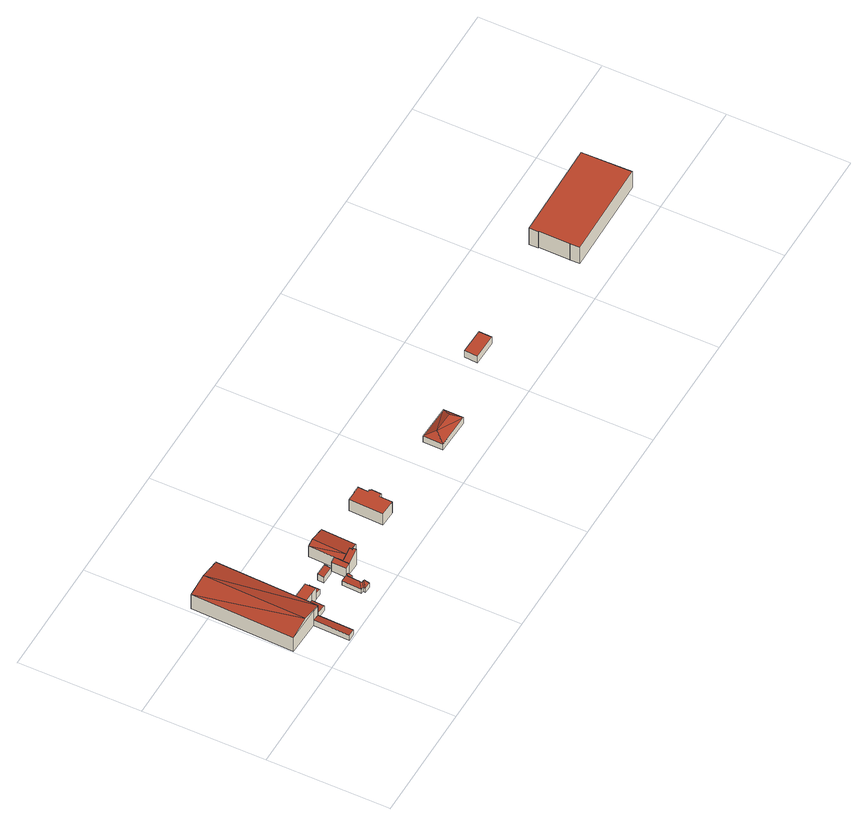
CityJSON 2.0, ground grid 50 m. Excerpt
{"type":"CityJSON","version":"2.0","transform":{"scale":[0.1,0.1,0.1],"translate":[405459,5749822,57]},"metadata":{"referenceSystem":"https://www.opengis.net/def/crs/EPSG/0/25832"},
"CityObjects":{
"building1":{"type":"Building","attributes":{"Gemeindeschluessel":"05515000","Geometrietyp2DReferenz":"3000","function":"31001_2000"},"address":[{"country":"Germany","locality":"Münster","thoroughfareNumber":"14a","thoroughfareName":"Fuggerstraße"}],"children":["building1-1","building1-2"]},
"building1-1":{"type":"BuildingPart","attributes":{"roofType":"3100","measuredHeight":8.87},"parents":["building1"],"geometry":[{"type":"Solid","lod":"2","boundaries":[[[[0,1,2,3]],[[4,5,1,0]],[[6,7,5,4]],[[8,9,7,6]],[[10,11,9,8]],[[12,13,14,11,10]],[[15,16,17,18,19]],[[3,2,16,15]],[[20,3,21]],[[15,21,3]],[[8,6,4,0,20,10]],[[21,22,23,10,20]],[[23,12,10]],[[23,22,19,12]],[[22,21,15,19]],[[20,0,3]],[[1,5,7,9,11,14,17,16,2]],[[13,12,19,18]],[[17,14,13,18]]]],"semantics":{"surfaces":[{"type":"WallSurface"},{"type":"RoofSurface"},{"type":"GroundSurface"},{"type":"ClosureSurface"}],"values":[[0,0,0,0,0,0,0,0,1,1,1,1,0,0,0,0,2,0,3]]}}]},
"building1-2":{"type":"BuildingPart","attributes":{"roofType":"2100","measuredHeight":2.86},"parents":["building1"],"geometry":[{"type":"Solid","lod":"2","boundaries":[[[[24,25,14,13]],[[26,27,25,24]],[[18,17,27,26]],[[24,13,18,26]],[[14,25,27,17]],[[14,17,18,13]]]],"semantics":{"surfaces":[{"type":"WallSurface"},{"type":"RoofSurface"},{"type":"GroundSurface"},{"type":"ClosureSurface"}],"values":[[0,0,0,1,2,3]]}}]},
"building2":{"type":"Building","attributes":{"Gemeindeschluessel":"05515000","Geometrietyp2DReferenz":"3000","function":"31001_2000","roofType":"2100","measuredHeight":3.24},"geometry":[{"type":"Solid","lod":"2","boundaries":[[[[28,29,30,31]],[[32,33,29,28]],[[34,35,33,32]],[[31,30,35,34]],[[32,28,31,34]],[[29,33,35,30]]]],"semantics":{"surfaces":[{"type":"WallSurface"},{"type":"RoofSurface"},{"type":"GroundSurface"}],"values":[[0,0,0,0,1,2]]}}]},
"building3":{"type":"Building","attributes":{"Gemeindeschluessel":"05515000","Geometrietyp2DReferenz":"3000","function":"31001_2000","roofType":"1000","measuredHeight":6.13},"geometry":[{"type":"Solid","lod":"2","boundaries":[[[[36,37,38,39]],[[40,41,37,36]],[[42,43,41,40]],[[44,45,43,42]],[[39,38,45,44]],[[42,40,36,39,44]],[[37,41,43,45,38]]]],"semantics":{"surfaces":[{"type":"WallSurface"},{"type":"RoofSurface"},{"type":"GroundSurface"}],"values":[[0,0,0,0,0,1,2]]}}]},
"building4":{"type":"Building","attributes":{"Gemeindeschluessel":"05515000","Geometrietyp2DReferenz":"3000","function":"31001_2000","roofType":"2100","measuredHeight":3.07},"geometry":[{"type":"Solid","lod":"2","boundaries":[[[[46,47,48,49]],[[50,51,47,46]],[[52,53,51,50]],[[54,55,53,52]],[[49,48,55,54]],[[52,50,46,49,54]],[[47,51,53,55,48]]]],"semantics":{"surfaces":[{"type":"WallSurface"},{"type":"RoofSurface"},{"type":"GroundSurface"}],"values":[[0,0,0,0,0,1,2]]}}]},
"building5":{"type":"Building","attributes":{"Gemeindeschluessel":"05515000","Geometrietyp2DReferenz":"3000","function":"31001_1310","roofType":"5000","measuredHeight":4.47},"geometry":[{"type":"Solid","lod":"2","boundaries":[[[[56,57,58,59]],[[60,61,57,56]],[[62,63,61,60]],[[64,65,63,62]],[[66,67,65,64]],[[68,69,67,66]],[[70,71,69,68]],[[72,73,71,70]],[[74,75,73,72]],[[59,58,75,74]],[[76,77,74,72,78]],[[78,72,70,79]],[[79,70,68,80]],[[68,66,80]],[[78,79,80,66,64,76]],[[81,77,76,64,62,82]],[[82,62,60,83]],[[60,56,83]],[[82,83,56,59,81]],[[81,59,74,77]],[[57,61,63,65,67,69,71,73,75,58]]]],"semantics":{"surfaces":[{"type":"WallSurface"},{"type":"RoofSurface"},{"type":"GroundSurface"}],"values":[[0,0,0,0,0,0,0,0,0,0,1,1,1,1,1,1,1,1,1,1,2]]}}]},
"building6":{"type":"Building","attributes":{"Gemeindeschluessel":"05515000","Geometrietyp2DReferenz":"3000","function":"51009_1610","roofType":"2100","measuredHeight":3.25},"geometry":[{"type":"Solid","lod":"2","boundaries":[[[[84,85,86,87]],[[88,89,85,84]],[[90,91,89,88]],[[87,86,91,90]],[[88,84,87,90]],[[85,89,91,86]]]],"semantics":{"surfaces":[{"type":"WallSurface"},{"type":"RoofSurface"},{"type":"GroundSurface"}],"values":[[0,0,0,0,1,2]]}}]},
"building7":{"type":"Building","attributes":{"Gemeindeschluessel":"05515000","Geometrietyp2DReferenz":"3000","function":"31001_1000"},"address":[{"country":"Germany","locality":"Münster","thoroughfareNumber":"16","thoroughfareName":"Fuggerstraße"}],"children":["building7-1","building7-2","building7-3"]},
"building7-1":{"type":"BuildingPart","attributes":{"roofType":"2100","measuredHeight":8.24},"parents":["building7"],"geometry":[{"type":"Solid","lod":"2","boundaries":[[[[92,93,94,95,96,97]],[[98,99,93,92]],[[100,101,99,98]],[[102,103,101,100]],[[102,100,98,92,97,104,105,106]],[[93,99,101,103,107,94]],[[103,102,106,107]],[[108,104,97,96]],[[107,106,105,95,94]],[[105,104,108,96,95]]]],"semantics":{"surfaces":[{"type":"WallSurface"},{"type":"RoofSurface"},{"type":"GroundSurface"},{"type":"ClosureSurface"}],"values":[[0,0,0,0,1,2,3,0,3,3]]}}]},
"building7-2":{"type":"BuildingPart","attributes":{"roofType":"3100","measuredHeight":6.86},"parents":["building7"],"geometry":[{"type":"Solid","lod":"2","boundaries":[[[[95,94,109,110]],[[111,112,113,114,115]],[[116,117,112,111]],[[110,109,117,116]],[[118,108,96,110,116]],[[118,111,108]],[[115,119,104,108,111]],[[96,95,110]],[[118,116,111]],[[94,107,113,112,117,109]],[[105,119,106]],[[94,95,105,106,107]],[[106,119,115,114]],[[106,114,113,107]],[[104,119,105]],[[96,108,104,105,95]]]],"semantics":{"surfaces":[{"type":"WallSurface"},{"type":"RoofSurface"},{"type":"GroundSurface"},{"type":"ClosureSurface"}],"values":[[0,0,0,0,1,1,1,0,0,2,0,3,0,3,0,3]]}}]},
"building7-3":{"type":"BuildingPart","attributes":{"roofType":"2100","measuredHeight":5.61},"parents":["building7"],"geometry":[{"type":"Solid","lod":"2","boundaries":[[[[120,121,103,102]],[[122,123,121,120]],[[114,113,123,122]],[[122,120,102,106,114]],[[121,123,113,107,103]],[[103,107,106,102]],[[113,114,106,107]]]],"semantics":{"surfaces":[{"type":"WallSurface"},{"type":"RoofSurface"},{"type":"GroundSurface"},{"type":"ClosureSurface"}],"values":[[0,0,0,1,2,3,3]]}}]},
"building8":{"type":"Building","attributes":{"Gemeindeschluessel":"05515000","Geometrietyp2DReferenz":"3000","function":"31001_1000","roofType":"1000","measuredHeight":5.93},"geometry":[{"type":"Solid","lod":"2","boundaries":[[[[124,125,126,127]],[[128,129,125,124]],[[130,131,129,128]],[[132,133,131,130]],[[134,135,133,132]],[[136,137,135,134]],[[138,139,137,136]],[[140,141,139,138]],[[142,143,141,140]],[[144,145,143,142]],[[127,126,145,144]],[[142,140,138,136,134,132,130,128,124,127,144]],[[125,129,131,133,135,137,139,141,143,145,126]]]],"semantics":{"surfaces":[{"type":"WallSurface"},{"type":"RoofSurface"},{"type":"GroundSurface"}],"values":[[0,0,0,0,0,0,0,0,0,0,0,1,2]]}}]},
"building9":{"type":"Building","attributes":{"Gemeindeschluessel":"05515000","Geometrietyp2DReferenz":"3000","function":"31001_1000","roofType":"3200","measuredHeight":5.29},"address":[{"country":"Germany","locality":"Münster","thoroughfareNumber":"20a","thoroughfareName":"Fuggerstraße"}],"geometry":[{"type":"Solid","lod":"2","boundaries":[[[[146,147,148,149]],[[150,151,147,146]],[[152,153,151,150]],[[149,148,153,152]],[[146,154,150]],[[152,155,149]],[[155,154,146]],[[146,149,155]],[[150,154,155]],[[155,152,150]],[[147,151,153,148]]]],"semantics":{"surfaces":[{"type":"WallSurface"},{"type":"RoofSurface"},{"type":"GroundSurface"}],"values":[[0,0,0,0,1,1,1,1,1,1,2]]}}]},
"building10":{"type":"Building","attributes":{"Gemeindeschluessel":"05515000","Geometrietyp2DReferenz":"3000","function":"51009_1610","roofType":"1000","measuredHeight":3.41},"geometry":[{"type":"Solid","lod":"2","boundaries":[[[[156,157,158,159]],[[160,161,157,156]],[[162,163,161,160]],[[159,158,163,162]],[[160,156,159,162]],[[157,161,163,158]]]],"semantics":{"surfaces":[{"type":"WallSurface"},{"type":"RoofSurface"},{"type":"GroundSurface"}],"values":[[0,0,0,0,1,2]]}}]},
"building11":{"type":"Building","attributes":{"Gemeindeschluessel":"05515000","Geometrietyp2DReferenz":"3000","function":"31001_2000","roofType":"1000","measuredHeight":8.5},"address":[{"country":"Germany","locality":"Münster","thoroughfareNumber":"22","thoroughfareName":"Fuggerstraße"}],"geometry":[{"type":"Solid","lod":"2","boundaries":[[[[164,165,166,167]],[[168,169,165,164]],[[170,171,169,168]],[[172,173,171,170]],[[174,175,173,172]],[[176,177,175,174]],[[178,179,177,176]],[[167,166,179,178]],[[176,174,172,170,168,164,167,178]],[[165,169,171,173,175,177,179,166]]]],"semantics":{"surfaces":[{"type":"WallSurface"},{"type":"RoofSurface"},{"type":"GroundSurface"}],"values":[[0,0,0,0,0,0,0,0,1,2]]}}]}
},
"vertices":[
[198,571,79],[198,571,6],[19,577,6],[19,577,79],[197,553,79],[197,553,6],[187,249,79],[187,249,6],[186,205,79],[186,205,6],[184,153,79],[184,153,6],[181,153,79],[181,153,30],[181,153,6],[5,158,79],[5,158,6],[150,154,6],[150,154,35],[150,154,79],[108,574,95],[95,156,95],[150,154,85],[181,153,80],
[178,7,30],[178,7,6],[145,6,35],[145,6,6],
[233,204,32],[233,204,8],[186,205,8],[186,205,40],[230,151,32],[230,151,8],[184,153,40],[184,153,8],
[187,249,69],[187,249,7],[186,205,7],[186,205,69],[262,247,69],[262,247,7],[261,203,69],[261,203,7],[233,204,69],[233,204,7],
[261,203,40],[261,203,9],[290,202,9],[290,202,34],[262,247,39],[262,247,9],[292,246,34],[292,246,9],[292,243,34],[292,243,9],
[405,152,32],[405,152,10],[366,153,10],[366,153,32],[404,132,32],[404,132,10],[390,133,32],[390,133,10],[388,88,32],[388,88,10],[402,87,32],[402,87,10],[401,62,32],[401,62,10],[372,63,32],[372,63,10],[373,72,32],[373,72,10],[362,73,32],[362,73,10],[379,80,46],[375,85,54],[381,80,46],[386,75,55],[388,75,55],[378,140,54],[381,143,48],[395,142,49],
[345,241,42],[345,241,10],[344,214,10],[344,214,39],[397,240,42],[397,240,10],[396,213,39],[396,213,10],
[472,167,89],[472,167,9],[472,179,9],[472,179,66],[472,179,74],[472,179,89],[477,167,91],[477,167,9],[476,153,91],[476,153,9],[424,155,65],[424,155,9],[435,180,70],[427,181,66],[425,181,65],[425,181,9],[452,180,77],
[516,177,9],[516,177,66],[431,322,66],[431,322,9],[427,217,9],[427,217,65],[427,217,66],[522,318,66],[522,318,9],[458,321,77],[425,181,66],
[405,156,56],[405,156,9],[407,218,56],[407,218,9],
[730,296,71],[730,296,12],[691,297,12],[691,297,71],[730,297,71],[730,297,12],[758,296,71],[758,296,12],[757,255,71],[757,255,12],[764,255,71],[764,255,12],[770,248,71],[770,248,12],[768,208,71],[768,208,12],[755,208,71],[755,208,12],[753,156,71],[753,156,12],[685,158,71],[685,158,12],
[1252,213,43],[1252,213,13],[1105,218,13],[1105,218,43],[1250,133,43],[1250,133,13],[1103,138,43],[1103,138,13],[1222,174,66],[1133,177,66],
[1531,225,46],[1531,225,12],[1637,222,12],[1637,222,46],[1533,279,46],[1533,279,12],[1638,276,46],[1638,276,12],
[2115,287,104],[2115,287,19],[2116,161,19],[2116,161,104],[2113,287,104],[2113,287,19],[2113,326,104],[2113,326,19],[2522,332,104],[2522,332,19],[2525,127,104],[2525,127,19],[2116,122,104],[2116,122,19],[2115,161,104],[2115,161,19]
]}
